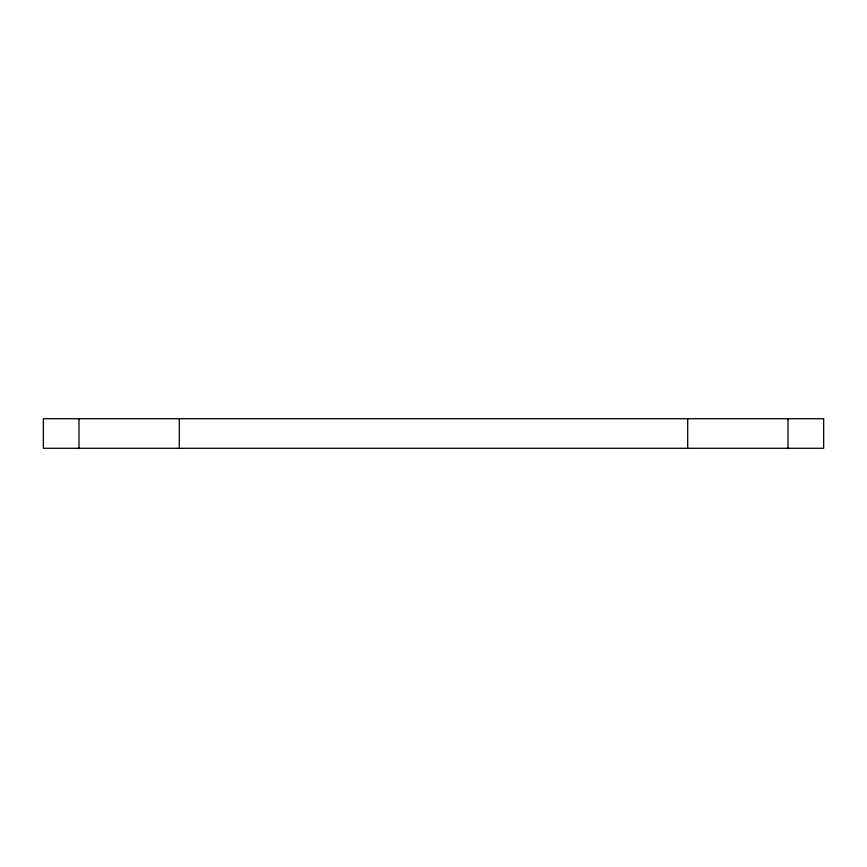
<?xml version="1.0" encoding="UTF-8"?>
<svg xmlns="http://www.w3.org/2000/svg" width="867" height="867" viewBox="0 0 867 867"><rect width="100%" height="100%" fill="white"/><g stroke="black" fill="none" stroke-linecap="round" stroke-linejoin="round"><path stroke-width="1.3" d="M788.005 418.718L788.005 448.282M687.694 418.718L687.694 448.282M179.306 418.718L179.306 448.282M78.995 418.718L78.995 448.282M823.65 418.718L43.35 418.718L43.35 448.282L823.65 448.282L823.65 418.718"/></g></svg>
